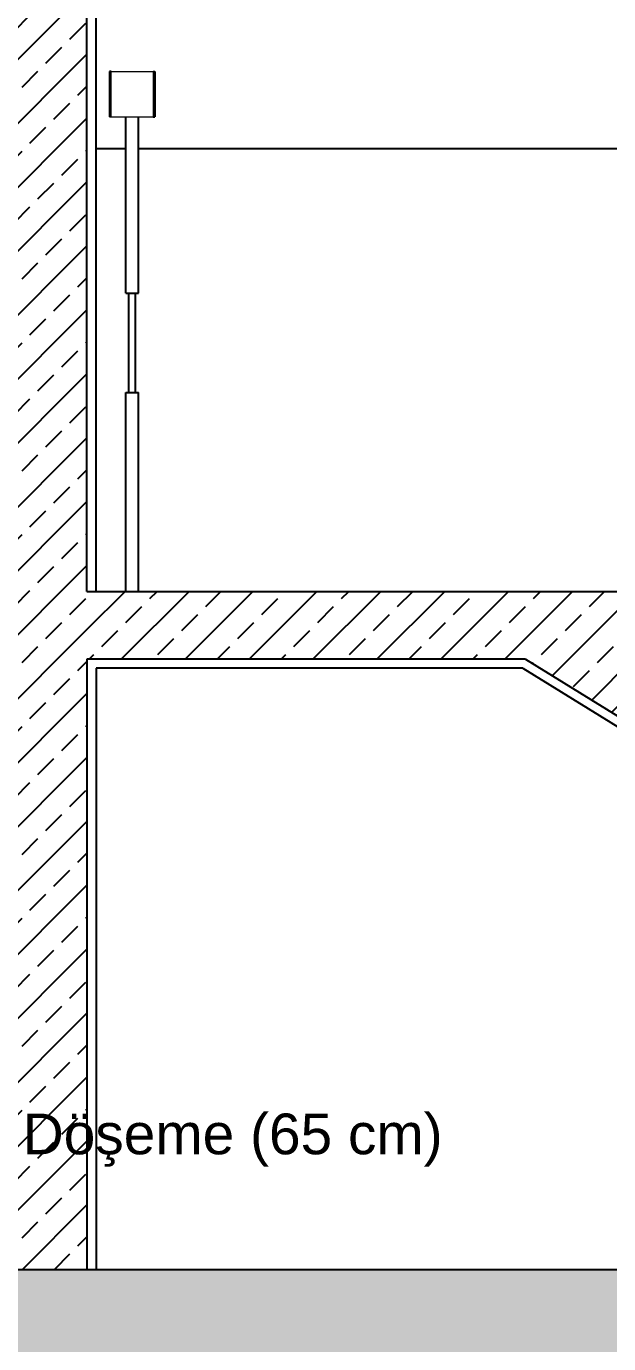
# Model space of a CAD drawing. Header units: millimetres. Extents: x 2232 to 85269, y -3593 to 5869.
# Drawn here: x 76803.4 to 76932.2, y 1691.3 to 1982.7 of the extents above; entities that cross this region are included whole.
import ezdxf

# ---------------------------------------------------------------- set-up
doc = ezdxf.new("R2010")
doc.units = ezdxf.units.MM
doc.layers.add('Standart', color=7, linetype='Continuous')
doc.styles.add('arial_1_18', font='arial.ttf', dxfattribs={"height": 0.2})
pattern_1 = [(45, (0, 0), (-7.07107, 7.07107), []), (45, (7.071, 0), (-7.07107, 7.07107), [5, -2.5])]

# ---------------------------------------------------------------- blocks, each defined once
blk = doc.blocks.new('IDE567Entity8308')
at = {"layer": 'Standart', "color": 173, "linetype": 'Continuous', "lineweight": 5}
for points in [[(686.29, -220), (686.29, -315)], [(686.29, -220), (701.29, -220)]]:
    blk.add_lwpolyline(points, dxfattribs=at)
at = {"layer": 'Standart', "color": 173, "linetype": 'Continuous', "lineweight": 5, "style": 'arial_1_18'}
blk.add_text('Betonarme Döşeme (65 cm)', height=9, dxfattribs=at).set_placement((705.79, -224.5))
blk = doc.blocks.new('IDE567Entity8365')
at = {"layer": 'Standart', "linetype": 'Continuous', "lineweight": -3}
h = blk.add_hatch(dxfattribs=at)
h.set_pattern_fill('ANSI33', color=171, scale=40, style=0)
h.set_pattern_definition(pattern_1)
h.paths.add_polyline_path([(785, -250), (760, -250), (760, 50), (785, 50)])
blk = doc.blocks.new('IDE567Entity8369')
at = {"layer": 'Standart', "linetype": 'Continuous', "lineweight": -3}
h = blk.add_hatch(dxfattribs=at)
h.set_pattern_fill('ANSI33', color=171, scale=40, style=0)
h.set_pattern_definition(pattern_1)
h.paths.add_polyline_path([(1340, -315), (210, -315), (210, -250), (1340, -250)])
blk = doc.blocks.new('IDE567Entity8371')
at = {"layer": 'Standart', "linetype": 'Continuous', "lineweight": -3}
h = blk.add_hatch(dxfattribs=at)
h.set_pattern_fill('ANSI33', color=171, scale=40, style=0)
h.set_pattern_definition(pattern_1)
h.paths.add_polyline_path([(909, -131.67), (882, -115), (909, -115)])
blk = doc.blocks.new('IDE567Entity8372')
at = {"layer": 'Standart', "linetype": 'Continuous', "lineweight": -3}
h = blk.add_hatch(dxfattribs=at)
h.set_pattern_fill('ANSI33', color=171, scale=40, style=0)
h.set_pattern_definition(pattern_1)
h.paths.add_polyline_path([(909, -115), (785, -115), (785, -100), (909, -100)])
blk = doc.blocks.new('IDE567Entity9057')
at = {"layer": 'Standart', "color": 159, "linetype": 'Continuous', "lineweight": -3}
blk.add_lwpolyline([(787, -2), (793.59, -2)], dxfattribs=at)
blk = doc.blocks.new('IDE567Entity9058')
at = {"layer": 'Standart', "color": 159, "linetype": 'Continuous', "lineweight": -3}
blk.add_lwpolyline([(796.41, -2), (907.59, -2)], dxfattribs=at)
blk = doc.blocks.new('IDE567Entity9178')
at = {"layer": 'Standart', "color": 134, "linetype": 'Continuous', "lineweight": -3}
blk.add_lwpolyline([(793.59, -100), (793.59, -56)], dxfattribs=at)
blk = doc.blocks.new('IDE567Entity9179')
at = {"layer": 'Standart', "color": 134, "linetype": 'Continuous', "lineweight": -3}
blk.add_lwpolyline([(794.29, -56), (794.29, -34)], dxfattribs=at)
blk = doc.blocks.new('IDE567Entity9180')
at = {"layer": 'Standart', "color": 134, "linetype": 'Continuous', "lineweight": -3}
blk.add_lwpolyline([(793.59, -34), (793.59, 5)], dxfattribs=at)
blk = doc.blocks.new('IDE567Entity9181')
at = {"layer": 'Standart', "color": 134, "linetype": 'Continuous', "lineweight": -3}
blk.add_lwpolyline([(793.59, -56), (794.29, -56)], dxfattribs=at)
blk = doc.blocks.new('IDE567Entity9182')
at = {"layer": 'Standart', "color": 134, "linetype": 'Continuous', "lineweight": -3}
blk.add_lwpolyline([(796.41, -100), (796.41, -56)], dxfattribs=at)
blk = doc.blocks.new('IDE567Entity9183')
at = {"layer": 'Standart', "color": 134, "linetype": 'Continuous', "lineweight": -3}
blk.add_lwpolyline([(795.71, -56), (795.71, -34)], dxfattribs=at)
blk = doc.blocks.new('IDE567Entity9184')
at = {"layer": 'Standart', "color": 134, "linetype": 'Continuous', "lineweight": -3}
blk.add_lwpolyline([(793.59, -34), (794.29, -34)], dxfattribs=at)
blk = doc.blocks.new('IDE567Entity9185')
at = {"layer": 'Standart', "color": 134, "linetype": 'Continuous', "lineweight": -3}
blk.add_lwpolyline([(796.41, -34), (796.41, 5)], dxfattribs=at)
blk = doc.blocks.new('IDE567Entity9186')
at = {"layer": 'Standart', "color": 134, "linetype": 'Continuous', "lineweight": -3}
blk.add_lwpolyline([(790.32, 5), (790, 5)], dxfattribs=at)
blk = doc.blocks.new('IDE567Entity9187')
at = {"layer": 'Standart', "color": 134, "linetype": 'Continuous', "lineweight": -3}
blk.add_lwpolyline([(799.67, 5), (800, 5)], dxfattribs=at)
blk = doc.blocks.new('IDE567Entity9188')
at = {"layer": 'Standart', "color": 134, "linetype": 'Continuous', "lineweight": -3}
blk.add_lwpolyline([(799.67, 15), (800, 15)], dxfattribs=at)
blk = doc.blocks.new('IDE567Entity9189')
at = {"layer": 'Standart', "color": 134, "linetype": 'Continuous', "lineweight": -3}
blk.add_lwpolyline([(800, 15), (800, 5)], dxfattribs=at)
blk = doc.blocks.new('IDE567Entity9190')
at = {"layer": 'Standart', "color": 134, "linetype": 'Continuous', "lineweight": -3}
blk.add_lwpolyline([(790.32, 15), (790, 15)], dxfattribs=at)
blk = doc.blocks.new('IDE567Entity9191')
at = {"layer": 'Standart', "color": 134, "linetype": 'Continuous', "lineweight": -3}
blk.add_lwpolyline([(790, 15), (790, 5)], dxfattribs=at)
blk = doc.blocks.new('IDE567Entity9476')
at = {"layer": 'Standart', "color": 159, "linetype": 'Continuous', "lineweight": -3}
blk.add_lwpolyline([(785, -100), (785, 210.87)], dxfattribs=at)
blk = doc.blocks.new('IDE567Entity9592')
at = {"layer": 'Standart', "color": 159, "linetype": 'Continuous', "lineweight": -3}
blk.add_lwpolyline([(882, -115), (1100.7, -250)], dxfattribs=at)
blk = doc.blocks.new('IDE567Entity9597')
at = {"layer": 'Standart', "color": 159, "linetype": 'Continuous', "lineweight": -3}
blk.add_lwpolyline([(785, -100), (787, -100)], dxfattribs=at)
blk = doc.blocks.new('IDE567Entity9654')
at = {"layer": 'Standart', "color": 159, "linetype": 'Continuous', "lineweight": -3}
blk.add_lwpolyline([(882, -115), (785, -115)], dxfattribs=at)
blk = doc.blocks.new('IDE567Entity9655')
at = {"layer": 'Standart', "color": 159, "linetype": 'Continuous', "lineweight": -3}
blk.add_lwpolyline([(785, -115), (785, -250)], dxfattribs=at)
blk = doc.blocks.new('IDE567Entity9669')
at = {"layer": 'Standart', "color": 159, "linetype": 'Continuous', "lineweight": -3}
blk.add_lwpolyline([(760, -250), (785, -250)], dxfattribs=at)
blk = doc.blocks.new('IDE567Entity9670')
at = {"layer": 'Standart', "color": 159, "linetype": 'Continuous', "lineweight": -3}
blk.add_lwpolyline([(785, -250), (787, -250)], dxfattribs=at)
blk = doc.blocks.new('IDE567Entity9793')
at = {"layer": 'Standart', "color": 163, "linetype": 'Continuous', "lineweight": 5}
blk.add_lwpolyline([(790.32, 5), (793.59, 5)], dxfattribs=at)
blk = doc.blocks.new('IDE567Entity9794')
at = {"layer": 'Standart', "color": 163, "linetype": 'Continuous', "lineweight": 5}
blk.add_lwpolyline([(790.32, 5), (790.32, 15)], dxfattribs=at)
blk = doc.blocks.new('IDE567Entity9795')
at = {"layer": 'Standart', "color": 163, "linetype": 'Continuous', "lineweight": 5}
blk.add_lwpolyline([(790.32, 15), (799.67, 15)], dxfattribs=at)
blk = doc.blocks.new('IDE567Entity9796')
at = {"layer": 'Standart', "color": 163, "linetype": 'Continuous', "lineweight": 5}
blk.add_lwpolyline([(799.67, 15), (799.67, 5)], dxfattribs=at)
blk = doc.blocks.new('IDE567Entity10015')
at = {"layer": 'Standart', "color": 11, "linetype": 'Continuous', "lineweight": -3}
blk.add_lwpolyline([(787, -100), (787, 197.19)], dxfattribs=at)
blk = doc.blocks.new('IDE567Entity10030')
at = {"layer": 'Standart', "color": 11, "linetype": 'Continuous', "lineweight": -3}
blk.add_lwpolyline([(881.43, -117), (1096.89, -250)], dxfattribs=at)
blk = doc.blocks.new('IDE567Entity10031')
at = {"layer": 'Standart', "color": 11, "linetype": 'Continuous', "lineweight": -3}
blk.add_lwpolyline([(881.43, -117), (787, -117)], dxfattribs=at)
blk = doc.blocks.new('IDE567Entity10032')
at = {"layer": 'Standart', "color": 11, "linetype": 'Continuous', "lineweight": -3}
blk.add_lwpolyline([(787, -117), (787, -250)], dxfattribs=at)
blk = doc.blocks.new('IDE567Entity10582')
at = {"layer": 'Standart', "color": 134, "linetype": 'Continuous', "lineweight": -3}
blk.add_lwpolyline([(794.29, -56), (795.71, -56)], dxfattribs=at)
blk = doc.blocks.new('IDE567Entity10583')
at = {"layer": 'Standart', "color": 134, "linetype": 'Continuous', "lineweight": -3}
blk.add_lwpolyline([(795.71, -56), (796.41, -56)], dxfattribs=at)
blk = doc.blocks.new('IDE567Entity10584')
at = {"layer": 'Standart', "color": 134, "linetype": 'Continuous', "lineweight": -3}
blk.add_lwpolyline([(794.29, -34), (795.71, -34)], dxfattribs=at)
blk = doc.blocks.new('IDE567Entity10585')
at = {"layer": 'Standart', "color": 134, "linetype": 'Continuous', "lineweight": -3}
blk.add_lwpolyline([(795.71, -34), (796.41, -34)], dxfattribs=at)
blk = doc.blocks.new('IDE567Entity10850')
at = {"layer": 'Standart', "color": 159, "linetype": 'Continuous', "lineweight": -3}
blk.add_lwpolyline([(787, -100), (793.59, -100)], dxfattribs=at)
blk = doc.blocks.new('IDE567Entity10851')
at = {"layer": 'Standart', "color": 159, "linetype": 'Continuous', "lineweight": -3}
blk.add_lwpolyline([(793.59, -100), (796.41, -100)], dxfattribs=at)
blk = doc.blocks.new('IDE567Entity10852')
at = {"layer": 'Standart', "color": 159, "linetype": 'Continuous', "lineweight": -3}
blk.add_lwpolyline([(796.41, -100), (907.59, -100)], dxfattribs=at)
blk = doc.blocks.new('IDE567Entity10886')
at = {"layer": 'Standart', "color": 159, "linetype": 'Continuous', "lineweight": -3}
blk.add_lwpolyline([(787, -250), (1096.89, -250)], dxfattribs=at)
blk = doc.blocks.new('IDE567Entity10910')
at = {"layer": 'Standart', "color": 163, "linetype": 'Continuous', "lineweight": 5}
blk.add_lwpolyline([(793.59, 5), (796.41, 5)], dxfattribs=at)
blk = doc.blocks.new('IDE567Entity10911')
at = {"layer": 'Standart', "color": 163, "linetype": 'Continuous', "lineweight": 5}
blk.add_lwpolyline([(796.41, 5), (799.67, 5)], dxfattribs=at)

msp = doc.modelspace()

# ---------------------------------------------------------------- block references
at = {"layer": 'Standart'}
for name in ['IDE567Entity9476', 'IDE567Entity10015', 'IDE567Entity8365', 'IDE567Entity9190', 'IDE567Entity9191', 'IDE567Entity9794', 'IDE567Entity9795', 'IDE567Entity9188', 'IDE567Entity9796', 'IDE567Entity9189', 'IDE567Entity9186', 'IDE567Entity9793', 'IDE567Entity9180', 'IDE567Entity10910', 'IDE567Entity9185', 'IDE567Entity10911', 'IDE567Entity9187', 'IDE567Entity9057', 'IDE567Entity9058', 'IDE567Entity9184', 'IDE567Entity9179', 'IDE567Entity10584', 'IDE567Entity9183', 'IDE567Entity10585', 'IDE567Entity9178', 'IDE567Entity9181', 'IDE567Entity10582', 'IDE567Entity10583', 'IDE567Entity9182', 'IDE567Entity8372', 'IDE567Entity9597', 'IDE567Entity10850', 'IDE567Entity10851', 'IDE567Entity10852', 'IDE567Entity9654', 'IDE567Entity9655', 'IDE567Entity8371', 'IDE567Entity9592', 'IDE567Entity10031', 'IDE567Entity10032', 'IDE567Entity10030', 'IDE567Entity8308', 'IDE567Entity8369', 'IDE567Entity9669', 'IDE567Entity9670', 'IDE567Entity10886']:
    msp.add_blockref(name, (76031.79, 1957.74), dxfattribs=at)

doc.saveas('drawing.dxf')
